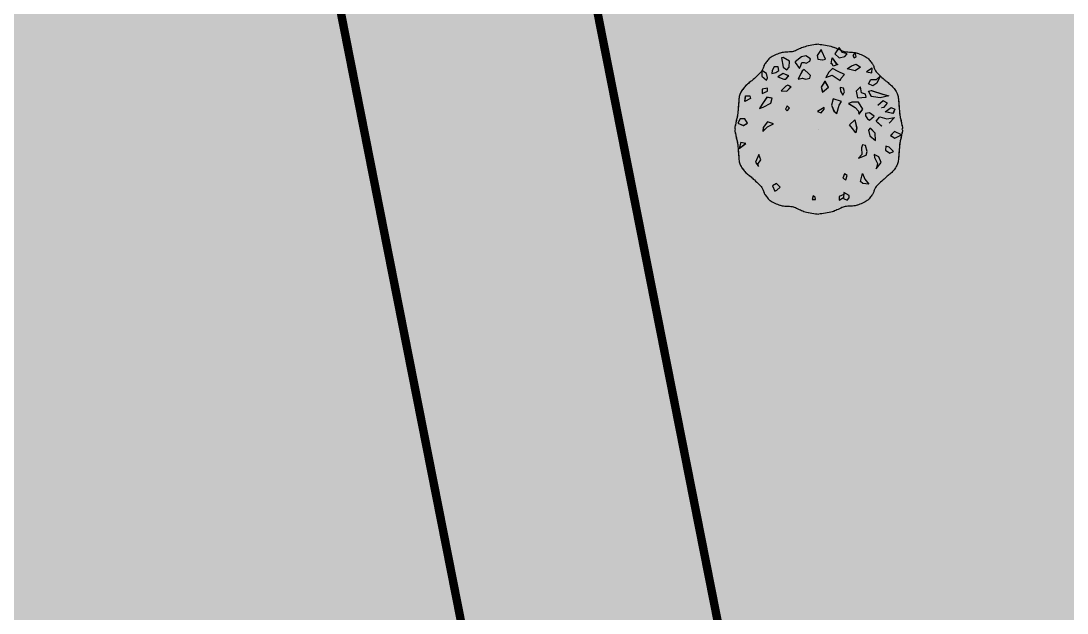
# Model space of a CAD drawing. Header units: metres. Extents: x 394605 to 1395358, y 4171135 to 6406139.
# Drawn here: x 1394263.3 to 1394275.76, y 4172499.69 to 4172506.73 of the extents above; entities that cross this region are included whole.
import ezdxf

# ---------------------------------------------------------------- set-up
doc = ezdxf.new("R2010")
doc.units = ezdxf.units.M
doc.header["$LTSCALE"] = 2
for name, color, linetype in [("0.Nouvelle zone d'exclusion", 14, 'Continuous'), ('Arbres_à_enjeux', 6, 'Continuous'), ('C-Veg', 72, 'Continuous'), ('P-Lot', 250, 'Continuous'), ('T-VEGETATION', 108, 'Continuous')]:
    doc.layers.add(name, color=color, linetype=linetype)
doc.layers.add('C-Lot', color=7, linetype='Continuous', true_color=0xeaddbe, transparency=0.5)
doc.layers.add('P-PUP', color=7, linetype='Continuous', transparency=0.5)
doc.layers.add('P-Voie', color=250, linetype='Continuous', lineweight=9)

# ---------------------------------------------------------------- blocks, each defined once
blk = doc.blocks.new('v025')
blk.add_line((0, 0), (0, 0))
at = {"color": 0, "linetype": 'Continuous'}
blk.add_line((0.666, -0.338), (0.7, -0.408), dxfattribs=at)
at = {"color": 0, "linetype": 'Continuous', "flags": 128}
for points in [[(-0.002, 1.01), (-0.019, 1.009), (-0.038, 1.006), (-0.058, 1.003), (-0.08, 1), (-0.102, 0.996), (-0.124, 0.991), (-0.144, 0.987), (-0.163, 0.982), (-0.179, 0.978), (-0.19, 0.974), (-0.204, 0.968), (-0.218, 0.962), (-0.233, 0.955), (-0.248, 0.947), (-0.263, 0.94), (-0.278, 0.934), (-0.291, 0.928), (-0.303, 0.925), (-0.316, 0.922), (-0.331, 0.92), (-0.348, 0.919), (-0.366, 0.917), (-0.385, 0.916), (-0.403, 0.915), (-0.42, 0.914), (-0.435, 0.911), (-0.448, 0.909), (-0.461, 0.905), (-0.475, 0.9), (-0.491, 0.894), (-0.507, 0.887), (-0.523, 0.88), (-0.539, 0.873), (-0.554, 0.865), (-0.567, 0.857), (-0.578, 0.85), (-0.585, 0.844), (-0.593, 0.836), (-0.601, 0.827), (-0.61, 0.818), (-0.618, 0.807), (-0.626, 0.797), (-0.633, 0.787), (-0.64, 0.778), (-0.645, 0.77), (-0.648, 0.763), (-0.652, 0.756), (-0.655, 0.747), (-0.658, 0.737), (-0.662, 0.728), (-0.665, 0.718), (-0.669, 0.71), (-0.672, 0.702), (-0.676, 0.695), (-0.685, 0.684), (-0.696, 0.671), (-0.709, 0.658), (-0.723, 0.644), (-0.738, 0.63), (-0.752, 0.617), (-0.766, 0.605), (-0.779, 0.593), (-0.79, 0.583), (-0.797, 0.577), (-0.806, 0.57), (-0.816, 0.562), (-0.827, 0.554), (-0.837, 0.545), (-0.848, 0.537), (-0.857, 0.529), (-0.866, 0.521), (-0.873, 0.514), (-0.88, 0.506), (-0.888, 0.495), (-0.897, 0.484), (-0.906, 0.472), (-0.914, 0.459), (-0.923, 0.447), (-0.93, 0.434), (-0.936, 0.423), (-0.94, 0.413), (-0.943, 0.402), (-0.946, 0.389), (-0.948, 0.375), (-0.95, 0.36), (-0.952, 0.344), (-0.953, 0.329), (-0.954, 0.315), (-0.955, 0.302), (-0.956, 0.29), (-0.957, 0.279), (-0.958, 0.267), (-0.959, 0.253), (-0.96, 0.239), (-0.961, 0.224), (-0.962, 0.21), (-0.963, 0.196), (-0.965, 0.184), (-0.966, 0.173), (-0.968, 0.164), (-0.97, 0.153), (-0.972, 0.141), (-0.975, 0.129), (-0.978, 0.116), (-0.981, 0.104), (-0.983, 0.092), (-0.985, 0.081), (-0.987, 0.072), (-0.988, 0.065), (-0.99, 0.056), (-0.993, 0.047), (-0.995, 0.037), (-0.997, 0.027), (-0.998, 0.018), (-0.998, 0.01), (-0.996, 0.004), (-0.992, 0), (-0.996, -0.004), (-0.998, -0.01), (-0.998, -0.018), (-0.997, -0.027), (-0.995, -0.037), (-0.993, -0.046), (-0.99, -0.056), (-0.988, -0.064), (-0.987, -0.071), (-0.985, -0.08), (-0.983, -0.091), (-0.981, -0.103), (-0.978, -0.115), (-0.975, -0.128), (-0.972, -0.14), (-0.97, -0.152), (-0.968, -0.163), (-0.966, -0.172), (-0.965, -0.183), (-0.963, -0.196), (-0.962, -0.209), (-0.961, -0.224), (-0.96, -0.238), (-0.959, -0.253), (-0.958, -0.266), (-0.957, -0.279), (-0.956, -0.29), (-0.955, -0.301), (-0.954, -0.314), (-0.953, -0.329), (-0.952, -0.344), (-0.95, -0.359), (-0.948, -0.375), (-0.946, -0.389), (-0.943, -0.402), (-0.94, -0.412), (-0.936, -0.423), (-0.93, -0.434), (-0.923, -0.446), (-0.914, -0.459), (-0.906, -0.471), (-0.897, -0.484), (-0.888, -0.495), (-0.88, -0.505), (-0.873, -0.514), (-0.866, -0.521), (-0.857, -0.528), (-0.848, -0.537), (-0.837, -0.545), (-0.827, -0.553), (-0.816, -0.561), (-0.806, -0.569), (-0.797, -0.577), (-0.79, -0.583), (-0.779, -0.593), (-0.766, -0.604), (-0.752, -0.617), (-0.738, -0.63), (-0.723, -0.643), (-0.709, -0.657), (-0.696, -0.671), (-0.685, -0.683), (-0.676, -0.695), (-0.672, -0.701), (-0.669, -0.709), (-0.665, -0.718), (-0.662, -0.727), (-0.658, -0.737), (-0.655, -0.746), (-0.652, -0.755), (-0.648, -0.763), (-0.645, -0.77), (-0.64, -0.778), (-0.633, -0.787), (-0.626, -0.797), (-0.618, -0.807), (-0.61, -0.817), (-0.601, -0.827), (-0.593, -0.836), (-0.585, -0.843), (-0.578, -0.85), (-0.567, -0.857), (-0.554, -0.865), (-0.539, -0.872), (-0.523, -0.88), (-0.507, -0.887), (-0.491, -0.894), (-0.475, -0.9), (-0.461, -0.904), (-0.448, -0.908), (-0.435, -0.911), (-0.42, -0.913), (-0.403, -0.915), (-0.385, -0.916), (-0.366, -0.917), (-0.348, -0.918), (-0.331, -0.92), (-0.316, -0.922), (-0.303, -0.924), (-0.291, -0.928), (-0.278, -0.933), (-0.263, -0.94), (-0.248, -0.947), (-0.233, -0.954), (-0.218, -0.961), (-0.204, -0.968), (-0.19, -0.973), (-0.179, -0.978), (-0.163, -0.982), (-0.144, -0.986), (-0.124, -0.991), (-0.102, -0.995), (-0.08, -0.999), (-0.058, -1.003), (-0.038, -1.006), (-0.019, -1.008), (-0.002, -1.01)], [(0.002, 1.01), (0.018, 1.009), (0.037, 1.006), (0.058, 1.003), (0.08, 1), (0.102, 0.996), (0.123, 0.991), (0.144, 0.987), (0.162, 0.982), (0.178, 0.978), (0.19, 0.974), (0.203, 0.968), (0.217, 0.962), (0.233, 0.955), (0.248, 0.947), (0.263, 0.94), (0.277, 0.934), (0.291, 0.928), (0.302, 0.925), (0.316, 0.922), (0.331, 0.92), (0.348, 0.919), (0.366, 0.917), (0.384, 0.916), (0.402, 0.915), (0.419, 0.914), (0.434, 0.911), (0.407, 0.877), (0.424, 0.851), (0.446, 0.867), (0.435, 0.912), (0.448, 0.909), (0.46, 0.905), (0.474, 0.9), (0.49, 0.894), (0.506, 0.887), (0.523, 0.88), (0.539, 0.873), (0.553, 0.865), (0.566, 0.857), (0.577, 0.85), (0.584, 0.844), (0.592, 0.836), (0.601, 0.827), (0.609, 0.818), (0.618, 0.807), (0.626, 0.797), (0.633, 0.787), (0.639, 0.778), (0.644, 0.77), (0.648, 0.763), (0.651, 0.756), (0.655, 0.747), (0.658, 0.737), (0.661, 0.728), (0.665, 0.718), (0.668, 0.71), (0.672, 0.702), (0.676, 0.695), (0.684, 0.684), (0.696, 0.671), (0.708, 0.658), (0.723, 0.644), (0.737, 0.63), (0.752, 0.617), (0.766, 0.605), (0.779, 0.593), (0.79, 0.583), (0.797, 0.577), (0.806, 0.57), (0.816, 0.562), (0.826, 0.554), (0.837, 0.545), (0.847, 0.537), (0.857, 0.529), (0.865, 0.521), (0.872, 0.514), (0.88, 0.506), (0.888, 0.495), (0.897, 0.484), (0.905, 0.472), (0.914, 0.459), (0.922, 0.447), (0.929, 0.434), (0.935, 0.423), (0.94, 0.413), (0.943, 0.402), (0.946, 0.389), (0.948, 0.375), (0.95, 0.36), (0.951, 0.344), (0.952, 0.329), (0.953, 0.315), (0.954, 0.302), (0.955, 0.29), (0.956, 0.279), (0.957, 0.267), (0.958, 0.253), (0.96, 0.239), (0.961, 0.224), (0.962, 0.21), (0.963, 0.196), (0.964, 0.184), (0.966, 0.173), (0.967, 0.164), (0.969, 0.153), (0.972, 0.141), (0.975, 0.129), (0.978, 0.116), (0.98, 0.104), (0.983, 0.092), (0.985, 0.081), (0.986, 0.072), (0.988, 0.065), (0.99, 0.056), (0.992, 0.047), (0.995, 0.037), (0.997, 0.027), (0.998, 0.018), (0.998, 0.01), (0.996, 0.004), (0.992, 0), (0.996, -0.004), (0.998, -0.01), (0.998, -0.018), (0.997, -0.027), (0.995, -0.037), (0.992, -0.046), (0.99, -0.056), (0.988, -0.064), (0.986, -0.071), (0.985, -0.08), (0.983, -0.091), (0.98, -0.103), (0.978, -0.115), (0.975, -0.128), (0.972, -0.14), (0.969, -0.152), (0.967, -0.163), (0.966, -0.172), (0.964, -0.183), (0.963, -0.196), (0.962, -0.209), (0.961, -0.224), (0.96, -0.238), (0.958, -0.253), (0.957, -0.266), (0.956, -0.279), (0.955, -0.29), (0.954, -0.301), (0.953, -0.314), (0.952, -0.329), (0.951, -0.344), (0.95, -0.359), (0.948, -0.375), (0.946, -0.389), (0.943, -0.402), (0.94, -0.412), (0.935, -0.423), (0.929, -0.434), (0.922, -0.446), (0.914, -0.459), (0.905, -0.471), (0.897, -0.484), (0.888, -0.495), (0.88, -0.505), (0.872, -0.514), (0.865, -0.521), (0.857, -0.528), (0.847, -0.537), (0.837, -0.545), (0.826, -0.553), (0.816, -0.561), (0.806, -0.569), (0.797, -0.577), (0.79, -0.583), (0.779, -0.593), (0.766, -0.604), (0.752, -0.617), (0.737, -0.63), (0.723, -0.643), (0.708, -0.657), (0.696, -0.671), (0.684, -0.683), (0.676, -0.695), (0.672, -0.701), (0.668, -0.709), (0.665, -0.718), (0.661, -0.727), (0.658, -0.737), (0.655, -0.746), (0.651, -0.755), (0.648, -0.763), (0.644, -0.77), (0.639, -0.778), (0.633, -0.787), (0.626, -0.797), (0.618, -0.807), (0.609, -0.817), (0.601, -0.827), (0.592, -0.836), (0.584, -0.843), (0.577, -0.85), (0.566, -0.857), (0.553, -0.865), (0.539, -0.872), (0.523, -0.88), (0.506, -0.887), (0.49, -0.894), (0.474, -0.9), (0.46, -0.904), (0.448, -0.908), (0.434, -0.911), (0.419, -0.913), (0.402, -0.915), (0.384, -0.916), (0.366, -0.917), (0.348, -0.918), (0.331, -0.92), (0.316, -0.922), (0.302, -0.924), (0.291, -0.928), (0.277, -0.933), (0.263, -0.94), (0.248, -0.947), (0.233, -0.954), (0.217, -0.961), (0.203, -0.968), (0.19, -0.973), (0.178, -0.978), (0.162, -0.982), (0.144, -0.986), (0.123, -0.991), (0.102, -0.995), (0.08, -0.999), (0.058, -1.003), (0.037, -1.006), (0.018, -1.008), (0.002, -1.01)], [(0.75, 0.257), (0.778, 0.264), (0.818, 0.309), (0.767, 0.336), (0.705, 0.282)], [(0.75, 0.035), (0.683, 0.097), (0.728, 0.149), (0.812, 0.124), (0.902, 0.14), (0.84, 0.07)], [(0.3, -0.776), (0.244, -0.8), (0.244, -0.844), (0.295, -0.814)]]:
    blk.add_lwpolyline(points, dxfattribs=at)
for points in [[(-0.155, 0.873), (-0.206, 0.863), (-0.279, 0.803), (-0.279, 0.793), (-0.229, 0.721), (-0.212, 0.758), (-0.2, 0.793), (-0.172, 0.793), (-0.15, 0.785), (-0.105, 0.811), (-0.099, 0.838)], [(0.047, 0.824), (0.081, 0.832), (0.036, 0.929), (0.03, 0.948), (-0.02, 0.877), (-0.009, 0.832)], [(0.311, 0.867), (0.34, 0.896), (0.283, 0.912), (0.244, 0.974), (0.193, 0.896), (0.244, 0.851)], [(-0.442, 0.848), (-0.425, 0.74), (-0.38, 0.706), (-0.352, 0.74), (-0.347, 0.811), (-0.425, 0.855)], [(0.171, 0.751), (0.16, 0.777), (0.148, 0.777), (0.16, 0.848), (0.21, 0.777), (0.227, 0.768)], [(0.39, 0.755), (0.446, 0.772), (0.497, 0.738), (0.435, 0.693), (0.34, 0.72)], [(-0.622, 0.664), (-0.679, 0.699), (-0.679, 0.63), (-0.622, 0.585), (-0.611, 0.612)], [(-0.51, 0.675), (-0.476, 0.697), (-0.482, 0.742), (-0.532, 0.742), (-0.555, 0.697), (-0.56, 0.661)], [(-0.414, 0.597), (-0.392, 0.597), (-0.358, 0.634), (-0.425, 0.661), (-0.487, 0.624)], [(-0.195, 0.606), (-0.155, 0.596), (-0.105, 0.606), (-0.099, 0.64), (-0.116, 0.658), (-0.172, 0.711), (-0.195, 0.693), (-0.234, 0.623), (-0.245, 0.596)], [(0.306, 0.651), (0.233, 0.687), (0.165, 0.721), (0.12, 0.679), (0.086, 0.616), (0.16, 0.642), (0.255, 0.579), (0.266, 0.607)], [(0.57, 0.682), (0.632, 0.672), (0.638, 0.727)], [(0.688, 0.593), (0.733, 0.63), (0.694, 0.548), (0.643, 0.515), (0.593, 0.54), (0.621, 0.593)], [(-0.369, 0.524), (-0.392, 0.512), (-0.448, 0.458), (-0.38, 0.451), (-0.33, 0.503)], [(0.115, 0.502), (0.075, 0.572), (0.03, 0.502), (0.047, 0.44)], [(0.565, 0.381), (0.559, 0.416), (0.508, 0.433), (0.497, 0.505), (0.446, 0.451), (0.463, 0.372)], [(-0.819, 0.396), (-0.814, 0.367), (-0.881, 0.329), (-0.87, 0.396)], [(-0.572, 0.308), (-0.555, 0.371), (-0.617, 0.38), (-0.673, 0.299), (-0.707, 0.247), (-0.662, 0.264)], [(-0.673, 0.478), (-0.673, 0.425), (-0.611, 0.451), (-0.611, 0.488)], [(0.295, 0.488), (0.255, 0.496), (0.261, 0.451), (0.289, 0.406), (0.306, 0.443)], [(0.593, 0.451), (0.626, 0.46), (0.761, 0.416), (0.835, 0.398), (0.733, 0.372), (0.626, 0.391)], [(-0.347, 0.249), (-0.375, 0.278), (-0.397, 0.24), (-0.375, 0.218)], [(0.03, 0.194), (0.064, 0.239), (0.064, 0.26), (-0.015, 0.212)], [(0.216, 0.187), (0.244, 0.284), (0.272, 0.329), (0.171, 0.363), (0.154, 0.284), (0.182, 0.214)], [(0.475, 0.215), (0.48, 0.18), (0.525, 0.24), (0.475, 0.322), (0.396, 0.322), (0.356, 0.304), (0.435, 0.259)], [(0.908, 0.239), (0.885, 0.185), (0.79, 0.205), (0.863, 0.257)], [(0.581, 0.124), (0.604, 0.107), (0.66, 0.156), (0.604, 0.194), (0.559, 0.185), (0.559, 0.159)], [(-0.898, 0.043), (-0.847, 0.07), (-0.881, 0.124), (-0.937, 0.124), (-0.965, 0.07)], [(-0.662, 0.02), (-0.667, -0.025), (-0.611, 0.027), (-0.538, 0.063), (-0.611, 0.086)], [(0.441, -0.044), (0.401, 0.01), (0.368, 0.053), (0.43, 0.112), (0.452, 0.018)], [(0.615, 0.011), (0.593, -0.013), (0.61, -0.078), (0.677, -0.134), (0.671, -0.047)], [(0.902, -0.027), (0.857, -0.075), (0.908, -0.106), (0.986, -0.068)], [(-0.949, -0.231), (-0.87, -0.169), (-0.926, -0.159)], [(0.576, -0.266), (0.559, -0.196), (0.52, -0.187), (0.508, -0.222), (0.514, -0.301), (0.475, -0.346), (0.565, -0.311)], [(0.84, -0.214), (0.801, -0.204), (0.795, -0.249), (0.846, -0.284), (0.891, -0.266)], [(-0.69, -0.364), (-0.712, -0.301), (-0.752, -0.391), (-0.718, -0.443), (-0.724, -0.416)], [(0.66, -0.301), (0.666, -0.338), (0.7, -0.408), (0.683, -0.47), (0.745, -0.398), (0.716, -0.328)], [(0.323, -0.601), (0.34, -0.55), (0.306, -0.532), (0.289, -0.582)], [(0.548, -0.595), (0.598, -0.655), (0.525, -0.648), (0.497, -0.622), (0.52, -0.526)], [(-0.459, -0.692), (-0.504, -0.648), (-0.549, -0.674), (-0.521, -0.737), (-0.499, -0.727)], [(-0.043, -0.809), (-0.065, -0.793), (-0.077, -0.837), (-0.037, -0.837)], [(0.362, -0.789), (0.3, -0.754), (0.295, -0.824), (0.34, -0.843), (0.362, -0.816)]]:
    blk.add_lwpolyline(points, close=True, dxfattribs=at)

msp = doc.modelspace()

# ---------------------------------------------------------------- hatches: boundary and pattern name
at = {"layer": 'C-Lot', "transparency": 33554585}
h = msp.add_hatch(color=256, dxfattribs=at)
h.dxf.hatch_style = 1
h.paths.add_polyline_path([(1394255.044, 4172384.856), (1394269.54, 4172387.53), (1394274.704, 4172388.525), (1394279.742, 4172361.695), (1394260.073, 4172358.067)])
h.paths.add_polyline_path([(1394274.705, 4172388.525), (1394294.366, 4172392.19), (1394299.41, 4172365.324), (1394279.742, 4172361.695)])
edge = h.paths.add_edge_path()
edge.add_line((1394156.544, 4172405.093), (1394176.338, 4172408.741))
edge.add_line((1394176.338, 4172408.741), (1394181.392, 4172381.304))
edge.add_line((1394181.392, 4172381.304), (1394167.217, 4172378.662))
edge.add_arc((1394165.167, 4172387.993), 9.554, 246.0765, 282.3908, ccw=False)
edge.add_line((1394161.292, 4172379.26), (1394156.544, 4172405.093))
h.paths.add_polyline_path([(1394176.338, 4172408.741), (1394196.061, 4172412.375), (1394201.107, 4172384.979), (1394181.392, 4172381.304)])
h.paths.add_polyline_path([(1394196.061, 4172412.375), (1394215.819, 4172416.016), (1394220.857, 4172388.66), (1394201.107, 4172384.979)])
h.paths.add_polyline_path([(1394176.355, 4172370.193), (1394196.017, 4172373.858), (1394201.065, 4172347.202), (1394181.4, 4172343.556)])
h.paths.add_polyline_path([(1394176.432, 4172370.207), (1394181.4, 4172343.556), (1394161.727, 4172339.954), (1394156.694, 4172366.528)])
h.paths.add_polyline_path([(1394156.694, 4172366.528), (1394161.727, 4172339.953), (1394128.38, 4172333.777), (1394138.943, 4172363.219)])
h.paths.add_polyline_path([(1394146.149, 4172383.415), (1394148.609, 4172370.107), (1394134.204, 4172367.424), (1394135.121, 4172362.507), (1394109.987, 4172357.822), (1394114.354, 4172377.436)])
h.paths.add_polyline_path([(1394138.943, 4172363.219), (1394128.38, 4172333.777), (1394105.402, 4172337.266), (1394109.987, 4172357.822)])
edge = h.paths.add_edge_path()
edge.add_arc((1394136.311, 4172392.711), 8, 10.4358, 72.3929, ccw=False)
edge.add_line((1394144.179, 4172394.16), (1394146.149, 4172383.415))
edge.add_line((1394146.149, 4172383.415), (1394114.354, 4172377.436))
edge.add_line((1394114.354, 4172377.436), (1394119.773, 4172401.776))
edge.add_arc((1394123.678, 4172400.906), 4, 72.135, 167.4483, ccw=False)
edge.add_line((1394124.905, 4172404.713), (1394138.731, 4172400.337))
h.paths.add_polyline_path([(1394298.401, 4172508.435), (1394272.944, 4172492.772), (1394267.575, 4172519.96), (1394271.556, 4172521.275), (1394274.662, 4172522.89), (1394285.43, 4172529.515)])
edge = h.paths.add_edge_path()
edge.add_line((1394464.955, 4172580.305), (1394476.337, 4172562.631))
edge.add_line((1394476.337, 4172562.631), (1394455.541, 4172548.871))
edge.add_line((1394455.541, 4172548.871), (1394437.652, 4172576.759))
edge.add_line((1394437.652, 4172576.759), (1394444.301, 4172574.836))
edge.add_arc((1394449.312, 4172595.294), 21.063, 256.2391, 301.8306)
edge.add_line((1394460.421, 4172577.399), (1394464.955, 4172580.305))
edge = h.paths.add_edge_path()
edge.add_line((1394429.407, 4172579.143), (1394437.646, 4172576.761))
edge.add_line((1394437.646, 4172576.761), (1394455.567, 4172548.83))
edge.add_line((1394455.567, 4172548.83), (1394447.538, 4172543.496))
edge.add_line((1394447.538, 4172543.496), (1394420.337, 4172552.733))
edge.add_line((1394420.337, 4172552.733), (1394426.974, 4172575.683))
edge.add_arc((1394433.218, 4172573.877), 6.5, 125.8913, 163.8711, ccw=False)
edge = h.paths.add_edge_path()
edge.add_line((1394420.337, 4172552.733), (1394447.538, 4172543.496))
edge.add_line((1394447.538, 4172543.496), (1394450.643, 4172538.823))
edge.add_line((1394450.643, 4172538.823), (1394426.83, 4172523.001))
edge.add_line((1394426.83, 4172523.001), (1394418.754, 4172534.434))
edge.add_arc((1394426.518, 4172539.909), 9.5, 163.8711, 215.1921, ccw=False)
edge.add_line((1394417.392, 4172542.548), (1394420.337, 4172552.733))
h.paths.add_polyline_path([(1394426.83, 4172523.001), (1394450.643, 4172538.823), (1394459.641, 4172525.28), (1394440.359, 4172503.799)])
h.paths.add_polyline_path([(1394215.819, 4172416.016), (1394235.59, 4172419.662), (1394240.621, 4172392.346), (1394220.857, 4172388.66)])
h.paths.add_polyline_path([(1394235.59, 4172419.662), (1394255.395, 4172423.32), (1394260.42, 4172396.037), (1394240.621, 4172392.346)])
edge = h.paths.add_edge_path()
edge.add_line((1394271.651, 4172398.128), (1394260.42, 4172396.037))
edge.add_line((1394260.42, 4172396.037), (1394255.395, 4172423.32))
edge.add_line((1394255.395, 4172423.32), (1394266.568, 4172425.383))
edge.add_line((1394266.568, 4172425.383), (1394275.702, 4172427.181))
edge.add_line((1394275.702, 4172427.181), (1394279.142, 4172409.759))
edge.add_arc((1394269.901, 4172407.483), 9.517, -79.4, 13.8345, ccw=False)
h.paths.add_polyline_path([(1394482.557, 4172501.262), (1394474.804, 4172512.231), (1394495.35, 4172535.12), (1394506.999, 4172518.595)])
h.paths.add_polyline_path([(1394492.283, 4172487.532), (1394482.557, 4172501.262), (1394506.999, 4172518.595), (1394516.732, 4172504.87)])
h.paths.add_polyline_path([(1394526.458, 4172491.155), (1394502.003, 4172473.812), (1394492.283, 4172487.532), (1394516.732, 4172504.87)])
h.paths.add_polyline_path([(1394521.11, 4172459.736), (1394507.996, 4172465.327), (1394501.995, 4172473.807), (1394526.458, 4172491.155), (1394532.999, 4172481.931)])
h.paths.add_polyline_path([(1394489.161, 4172459.492), (1394499.088, 4172477.915), (1394507.996, 4172465.327), (1394521.11, 4172459.736), (1394513.858, 4172446.27)])
h.paths.add_polyline_path([(1394489.161, 4172459.492), (1394513.858, 4172446.27), (1394506.215, 4172432.133), (1394481.538, 4172445.345)])
h.paths.add_polyline_path([(1394476.276, 4172435.579), (1394481.538, 4172445.345), (1394506.215, 4172432.133), (1394502.24, 4172424.82), (1394496.31, 4172413.486)])
h.paths.add_polyline_path([(1394457.95, 4172455.765), (1394460.846, 4172458.404), (1394470.162, 4172468.497), (1394486.092, 4172453.796), (1394476.276, 4172435.579)])
h.paths.add_polyline_path([(1394470.162, 4172468.497), (1394482.617, 4172481.991), (1394489.381, 4172482.977), (1394491.092, 4172480.558), (1394495.171, 4172483.45), (1394499.088, 4172477.915), (1394486.092, 4172453.796)])
h.paths.add_polyline_path([(1394469.008, 4172479.78), (1394456.247, 4172491.558), (1394474.804, 4172512.231), (1394479.656, 4172505.334), (1394475.597, 4172502.456), (1394480.808, 4172495.091), (1394479.76, 4172491.428)])
edge = h.paths.add_edge_path()
edge.add_line((1394445.587, 4172485.094), (1394452.906, 4172487.836))
edge.add_line((1394452.906, 4172487.836), (1394456.247, 4172491.558))
edge.add_line((1394456.247, 4172491.558), (1394469.008, 4172479.78))
edge.add_line((1394469.008, 4172479.78), (1394454.85, 4172464.44))
edge.add_line((1394454.85, 4172464.44), (1394452.225, 4172462.049))
edge.add_line((1394452.225, 4172462.049), (1394448.133, 4172466.542))
edge.add_arc((1394455.155, 4172472.939), 9.5, 180.3209, 222.3335, ccw=False)
edge.add_line((1394445.655, 4172472.886), (1394445.587, 4172485.094))
h.paths.add_polyline_path([(1394420.15, 4172437.708), (1394446.33, 4172453.671), (1394453.343, 4172446.106), (1394437.662, 4172428.198), (1394427.977, 4172424.873)])
h.paths.add_polyline_path([(1394435.434, 4172465.631), (1394446.359, 4172453.64), (1394420.172, 4172437.672), (1394411.881, 4172451.27)])
h.paths.add_polyline_path([(1394424.797, 4172477.305), (1394435.434, 4172465.631), (1394411.881, 4172451.27), (1394401.36, 4172468.524)])
edge = h.paths.add_edge_path()
edge.add_arc((1394362.277, 4172591.721), 32.812, 295.6401, 305.3504)
edge.add_line((1394381.262, 4172564.958), (1394398.498, 4172576.504))
edge.add_line((1394398.498, 4172576.504), (1394396.949, 4172544.456))
edge.add_line((1394396.949, 4172544.456), (1394376.941, 4172545.423))
edge.add_line((1394376.941, 4172545.423), (1394379.886, 4172551.987))
edge.add_line((1394379.886, 4172551.987), (1394376.476, 4172562.139))
h.paths.add_polyline_path([(1394398.498, 4172576.504), (1394401.405, 4172578.452), (1394416.848, 4172576.665), (1394407.388, 4172543.952), (1394396.949, 4172544.457)])
h.paths.add_polyline_path([(1394405.183, 4172536.327), (1394377.528, 4172523.405), (1394372.381, 4172535.259), (1394376.938, 4172545.416), (1394407.39, 4172543.953)])
h.paths.add_polyline_path([(1394405.183, 4172536.327), (1394412.856, 4172525.447), (1394384.232, 4172507.968), (1394377.528, 4172523.405)])
h.paths.add_polyline_path([(1394420.793, 4172514.191), (1394389.768, 4172495.218), (1394384.232, 4172507.968), (1394412.856, 4172525.447)])
h.paths.add_polyline_path([(1394420.793, 4172514.191), (1394430.292, 4172500.721), (1394393.383, 4172486.894), (1394389.76, 4172495.238)])
at = {"layer": 'C-Veg', "true_color": 0x76a14f}
h = msp.add_hatch(color=75, dxfattribs=at)
h.dxf.hatch_style = 1
edge = h.paths.add_edge_path()
edge.add_arc((1394278.969, 4172457.458), 63.551, 100.30621, 102.23587, ccw=False)
edge.add_line((1394267.599, 4172519.984), (1394272.94, 4172492.794))
edge.add_line((1394272.94, 4172492.794), (1394298.433, 4172508.454))
edge.add_line((1394298.433, 4172508.454), (1394285.424, 4172529.525))
edge.add_line((1394285.424, 4172529.525), (1394285.424, 4172529.525))
edge.add_line((1394285.424, 4172529.525), (1394327.44, 4172555.429))
edge.add_arc((1394338.986, 4172536.702), 22, 91.2256, 121.6549, ccw=False)
edge.add_line((1394338.515, 4172558.697), (1394364.236, 4172559.242))
edge.add_arc((1394363.411, 4172591.773), 32.541, 271.453, 277.0717)
edge.add_arc((1394363.6, 4172589.236), 30, 277.3099, 283.8136)
edge.add_arc((1394366.092, 4172558.372), 4.981, 20.3358, 90.242)
edge.add_arc((1394363.6, 4172589.236), 26, 271.2148, 275.454, ccw=False)
edge.add_line((1394364.151, 4172563.242), (1394338.435, 4172562.696))
edge.add_arc((1394338.986, 4172536.702), 26, 91.2148, 121.6549)
edge.add_line((1394325.341, 4172558.834), (1394272.563, 4172526.295))
edge.add_line((1394272.563, 4172526.295), (1394269.044, 4172524.205))
edge.add_arc((1394274.735, 4172516.184), 9.835, 125.3551, 159.8874)
edge = h.paths.add_edge_path()
edge.add_arc((1394251.58, 4172515.681), 8.04, 28.0542, 85.8761, ccw=False)
edge.add_line((1394258.676, 4172519.462), (1394247.496, 4172519.913))
edge.add_arc((1394251.946, 4172520.265), 4.464, 126.6465, 184.5253, ccw=False)
edge.add_line((1394249.281, 4172523.847), (1394252.159, 4172523.7))
at = {"layer": 'P-PUP'}
h = msp.add_hatch(color=253, dxfattribs=at)
h.dxf.hatch_style = 1
edge = h.paths.add_edge_path()
edge.add_line((1394282.568, 4172428.543), (1394277.172, 4172427.477))
edge.add_line((1394277.172, 4172427.477), (1394259.443, 4172517.27))
edge.add_arc((1394251.545, 4172515.663), 8.059, 11.4992, 87.3518)
edge.add_line((1394251.918, 4172523.714), (1394261.258, 4172523.336))
edge.add_arc((1394262.067, 4172543.319), 20, 267.6814, 301.6549)
edge.add_line((1394272.563, 4172526.295), (1394269.02, 4172524.18))
edge.add_arc((1394272.923, 4172517.467), 7.765, 120.1723, 192.3898)
edge.add_line((1394265.339, 4172515.801), (1394282.568, 4172428.543))
at = {"layer": 'T-VEGETATION'}
h = msp.add_hatch(dxfattribs=at)
h.set_pattern_fill('AR-CONC', color=84, scale=0.025)
h.set_pattern_definition([(50, (0, 0), (4.554616725, -0.3984771385), [0.47625, -5.23875]), (355, (0, 0), (-0.8810706494, 4.776416072), [0.381, -4.191]), (100.451, (0.3796, -0.033), (3.6735625416, 4.3779171955), [0.40475, -4.45225]), (46.1842, (0, 1.27), (6.776976022, -1.051058198), [0.714375, -7.858125]), (96.6356, (0.565, 1.1824), (5.935105862, 6.185638897), [0.607125, -6.678375]), (351.184, (0, 1.27), (5.935115145, 6.185627947), [0.5715, -6.2865]), (21, (0.635, 0.9525), (3.790371996, -2.556637963), [0.47625, -5.23875]), (326, (0.635, 0.9525), (1.5450507087, 4.604699153), [0.381, -4.191]), (71.4514, (0.951, 0.7394), (5.3354122693, 2.048071443), [0.40475, -4.45225]), (37.5, (0, 0), (0.07721508126, 2.1138759718), [0, -4.1402, 0, -4.2545, 0, -4.206875]), (7.5, (0, 0), (1.6704915628, 2.5045143705), [0, -2.4257, 0, -4.04495, 0, -1.603375]), (327.5, (-1.416, 0), (3.3897648792, -0.1432185998), [0, -1.5875, 0, -4.953, 0, -6.57225]), (317.5, (-2.051, 0), (3.7032295347, 0.6356622758), [0, -2.06375, 0, -3.2893, 0, -4.66725])])
h.paths.add_polyline_path([(1393927.84, 4172307.918), (1393958.527, 4172323.627), (1394358.196, 4172583.126), (1394368.739, 4172566.92), (1394404.239, 4172594.106), (1394421.217, 4172593.554), (1394446.938, 4172609.027), (1394462.155, 4172571.89), (1394427.756, 4172533.31), (1394398.16, 4172507.898), (1394347.588, 4172478.822), (1394332.784, 4172523.595), (1394296.479, 4172507.081), (1394285.958, 4172483.929), (1394295.024, 4172433.323), (1394419.634, 4172480.669), (1394450.579, 4172447.3), (1394434.639, 4172428.681), (1394439.126, 4172400.637), (1394299.836, 4172369.098), (1393930.719, 4172300.034)])

# ---------------------------------------------------------------- linework, layer by layer
at = {"layer": "0.Nouvelle zone d'exclusion", "color": 18, "true_color": 0x000000, "const_width": 0.1, "flags": 128}
msp.add_lwpolyline([(1394442.293, 4172391.234), (1394300.547, 4172365.534), (1394289.831, 4172416.344), (1394294.765, 4172416.344), (1394289.174, 4172446.599), (1394279.247, 4172460.847), (1394267.575, 4172519.96, 0.085884), (1394275.175, 4172523.206), (1394285.424, 4172529.525), (1394298.401, 4172508.435), (1394330.561, 4172528.222), (1394315.763, 4172508.248), (1394312.839, 4172508.332), (1394304, 4172505.607), (1394301.289, 4172502.277), (1394300.07, 4172497.197), (1394294.908, 4172494.039), (1394298.419, 4172487.214), (1394301.339, 4172462.265), (1394300.15, 4172451.168), (1394301.699, 4172444.724), (1394343.358, 4172460.91)], format="xyb", dxfattribs=at)
at = {"layer": 'Arbres_à_enjeux', "color": 96}
for p, q in [((1394272.801, 4172505.445), (1394272.801, 4172505.445)), ((1394273.467, 4172505.107), (1394273.501, 4172505.037))]:
    msp.add_line(p, q, dxfattribs=at)
for points in [[(1394272.799, 4172506.455), (1394272.783, 4172506.454), (1394272.764, 4172506.451), (1394272.743, 4172506.448), (1394272.721, 4172506.445), (1394272.699, 4172506.441), (1394272.678, 4172506.436), (1394272.657, 4172506.432), (1394272.639, 4172506.427), (1394272.623, 4172506.423), (1394272.611, 4172506.419), (1394272.598, 4172506.413), (1394272.584, 4172506.407), (1394272.568, 4172506.4), (1394272.553, 4172506.392), (1394272.538, 4172506.385), (1394272.524, 4172506.379), (1394272.51, 4172506.373), (1394272.499, 4172506.37), (1394272.485, 4172506.367), (1394272.47, 4172506.365), (1394272.453, 4172506.364), (1394272.435, 4172506.362), (1394272.417, 4172506.361), (1394272.399, 4172506.36), (1394272.382, 4172506.359), (1394272.367, 4172506.356), (1394272.353, 4172506.354), (1394272.341, 4172506.35), (1394272.327, 4172506.345), (1394272.311, 4172506.339), (1394272.295, 4172506.332), (1394272.278, 4172506.325), (1394272.262, 4172506.318), (1394272.248, 4172506.31), (1394272.235, 4172506.302), (1394272.224, 4172506.295), (1394272.217, 4172506.289), (1394272.209, 4172506.281), (1394272.2, 4172506.272), (1394272.192, 4172506.263), (1394272.183, 4172506.252), (1394272.175, 4172506.242), (1394272.168, 4172506.232), (1394272.162, 4172506.223), (1394272.157, 4172506.215), (1394272.153, 4172506.208), (1394272.15, 4172506.201), (1394272.146, 4172506.192), (1394272.143, 4172506.182), (1394272.14, 4172506.173), (1394272.136, 4172506.163), (1394272.133, 4172506.155), (1394272.129, 4172506.147), (1394272.125, 4172506.14), (1394272.117, 4172506.129), (1394272.105, 4172506.116), (1394272.093, 4172506.103), (1394272.078, 4172506.089), (1394272.064, 4172506.075), (1394272.049, 4172506.062), (1394272.035, 4172506.05), (1394272.022, 4172506.038), (1394272.011, 4172506.028), (1394272.004, 4172506.022), (1394271.995, 4172506.015), (1394271.985, 4172506.007), (1394271.975, 4172505.999), (1394271.964, 4172505.99), (1394271.954, 4172505.982), (1394271.944, 4172505.974), (1394271.936, 4172505.966), (1394271.929, 4172505.959), (1394271.921, 4172505.951), (1394271.913, 4172505.94), (1394271.904, 4172505.929), (1394271.896, 4172505.917), (1394271.887, 4172505.904), (1394271.879, 4172505.892), (1394271.872, 4172505.879), (1394271.866, 4172505.868), (1394271.861, 4172505.858), (1394271.858, 4172505.847), (1394271.855, 4172505.834), (1394271.853, 4172505.82), (1394271.851, 4172505.805), (1394271.85, 4172505.789), (1394271.849, 4172505.774), (1394271.848, 4172505.76), (1394271.847, 4172505.747), (1394271.846, 4172505.735), (1394271.845, 4172505.724), (1394271.844, 4172505.712), (1394271.843, 4172505.698), (1394271.841, 4172505.684), (1394271.84, 4172505.669), (1394271.839, 4172505.655), (1394271.838, 4172505.641), (1394271.837, 4172505.629), (1394271.835, 4172505.618), (1394271.834, 4172505.608), (1394271.832, 4172505.598), (1394271.829, 4172505.586), (1394271.826, 4172505.574), (1394271.823, 4172505.561), (1394271.821, 4172505.549), (1394271.818, 4172505.537), (1394271.816, 4172505.526), (1394271.815, 4172505.517), (1394271.813, 4172505.51), (1394271.811, 4172505.501), (1394271.809, 4172505.492), (1394271.806, 4172505.482), (1394271.804, 4172505.472), (1394271.803, 4172505.463), (1394271.803, 4172505.455), (1394271.805, 4172505.449), (1394271.809, 4172505.445), (1394271.805, 4172505.441), (1394271.803, 4172505.435), (1394271.803, 4172505.427), (1394271.804, 4172505.418), (1394271.806, 4172505.408), (1394271.809, 4172505.398), (1394271.811, 4172505.389), (1394271.813, 4172505.381), (1394271.815, 4172505.374), (1394271.816, 4172505.364), (1394271.818, 4172505.354), (1394271.821, 4172505.342), (1394271.823, 4172505.33), (1394271.826, 4172505.317), (1394271.829, 4172505.304), (1394271.832, 4172505.293), (1394271.834, 4172505.282), (1394271.835, 4172505.273), (1394271.837, 4172505.262), (1394271.838, 4172505.249), (1394271.839, 4172505.236), (1394271.84, 4172505.221), (1394271.841, 4172505.207), (1394271.843, 4172505.192), (1394271.844, 4172505.179), (1394271.845, 4172505.166), (1394271.846, 4172505.155), (1394271.847, 4172505.144), (1394271.848, 4172505.131), (1394271.849, 4172505.116), (1394271.85, 4172505.101), (1394271.851, 4172505.086), (1394271.853, 4172505.07), (1394271.855, 4172505.056), (1394271.858, 4172505.043), (1394271.861, 4172505.033), (1394271.866, 4172505.022), (1394271.872, 4172505.011), (1394271.879, 4172504.999), (1394271.887, 4172504.986), (1394271.896, 4172504.973), (1394271.904, 4172504.961), (1394271.913, 4172504.95), (1394271.921, 4172504.94), (1394271.929, 4172504.931), (1394271.936, 4172504.924), (1394271.944, 4172504.917), (1394271.954, 4172504.908), (1394271.964, 4172504.9), (1394271.975, 4172504.892), (1394271.985, 4172504.884), (1394271.995, 4172504.876), (1394272.004, 4172504.868), (1394272.011, 4172504.862), (1394272.022, 4172504.852), (1394272.035, 4172504.841), (1394272.049, 4172504.828), (1394272.064, 4172504.815), (1394272.078, 4172504.802), (1394272.093, 4172504.788), (1394272.105, 4172504.774), (1394272.117, 4172504.762), (1394272.125, 4172504.75), (1394272.129, 4172504.744), (1394272.133, 4172504.736), (1394272.136, 4172504.727), (1394272.14, 4172504.718), (1394272.143, 4172504.708), (1394272.146, 4172504.699), (1394272.15, 4172504.69), (1394272.153, 4172504.682), (1394272.157, 4172504.675), (1394272.162, 4172504.667), (1394272.168, 4172504.658), (1394272.175, 4172504.648), (1394272.183, 4172504.638), (1394272.192, 4172504.628), (1394272.2, 4172504.618), (1394272.209, 4172504.609), (1394272.217, 4172504.602), (1394272.224, 4172504.595), (1394272.235, 4172504.588), (1394272.248, 4172504.58), (1394272.262, 4172504.573), (1394272.278, 4172504.565), (1394272.295, 4172504.558), (1394272.311, 4172504.551), (1394272.327, 4172504.545), (1394272.341, 4172504.541), (1394272.353, 4172504.537), (1394272.367, 4172504.534), (1394272.382, 4172504.532), (1394272.399, 4172504.53), (1394272.417, 4172504.529), (1394272.435, 4172504.528), (1394272.453, 4172504.527), (1394272.47, 4172504.525), (1394272.485, 4172504.523), (1394272.499, 4172504.521), (1394272.51, 4172504.517), (1394272.524, 4172504.512), (1394272.538, 4172504.505), (1394272.553, 4172504.498), (1394272.568, 4172504.491), (1394272.584, 4172504.484), (1394272.598, 4172504.477), (1394272.611, 4172504.472), (1394272.623, 4172504.467), (1394272.639, 4172504.463), (1394272.657, 4172504.459), (1394272.678, 4172504.454), (1394272.699, 4172504.45), (1394272.721, 4172504.446), (1394272.743, 4172504.442), (1394272.764, 4172504.439), (1394272.783, 4172504.437), (1394272.799, 4172504.435)], [(1394272.803, 4172506.455), (1394272.82, 4172506.454), (1394272.839, 4172506.451), (1394272.859, 4172506.448), (1394272.881, 4172506.445), (1394272.903, 4172506.441), (1394272.925, 4172506.436), (1394272.945, 4172506.432), (1394272.964, 4172506.427), (1394272.98, 4172506.423), (1394272.991, 4172506.419), (1394273.005, 4172506.413), (1394273.019, 4172506.407), (1394273.034, 4172506.4), (1394273.049, 4172506.392), (1394273.064, 4172506.385), (1394273.079, 4172506.379), (1394273.092, 4172506.373), (1394273.104, 4172506.37), (1394273.117, 4172506.367), (1394273.132, 4172506.365), (1394273.149, 4172506.364), (1394273.167, 4172506.362), (1394273.186, 4172506.361), (1394273.204, 4172506.36), (1394273.221, 4172506.359), (1394273.236, 4172506.356), (1394273.209, 4172506.322), (1394273.225, 4172506.296), (1394273.248, 4172506.312), (1394273.237, 4172506.357), (1394273.249, 4172506.354), (1394273.262, 4172506.35), (1394273.276, 4172506.345), (1394273.292, 4172506.339), (1394273.308, 4172506.332), (1394273.324, 4172506.325), (1394273.34, 4172506.318), (1394273.355, 4172506.31), (1394273.368, 4172506.302), (1394273.379, 4172506.295), (1394273.386, 4172506.289), (1394273.394, 4172506.281), (1394273.402, 4172506.272), (1394273.411, 4172506.263), (1394273.419, 4172506.252), (1394273.427, 4172506.242), (1394273.434, 4172506.232), (1394273.441, 4172506.223), (1394273.446, 4172506.215), (1394273.449, 4172506.208), (1394273.453, 4172506.201), (1394273.456, 4172506.192), (1394273.459, 4172506.182), (1394273.463, 4172506.173), (1394273.466, 4172506.163), (1394273.47, 4172506.155), (1394273.473, 4172506.147), (1394273.477, 4172506.14), (1394273.486, 4172506.129), (1394273.497, 4172506.116), (1394273.51, 4172506.103), (1394273.524, 4172506.089), (1394273.539, 4172506.075), (1394273.553, 4172506.062), (1394273.567, 4172506.05), (1394273.58, 4172506.038), (1394273.591, 4172506.028), (1394273.598, 4172506.022), (1394273.607, 4172506.015), (1394273.617, 4172506.007), (1394273.628, 4172505.999), (1394273.638, 4172505.99), (1394273.649, 4172505.982), (1394273.658, 4172505.974), (1394273.667, 4172505.966), (1394273.674, 4172505.959), (1394273.681, 4172505.951), (1394273.689, 4172505.94), (1394273.698, 4172505.929), (1394273.707, 4172505.917), (1394273.715, 4172505.904), (1394273.724, 4172505.892), (1394273.731, 4172505.879), (1394273.737, 4172505.868), (1394273.741, 4172505.858), (1394273.744, 4172505.847), (1394273.747, 4172505.834), (1394273.749, 4172505.82), (1394273.751, 4172505.805), (1394273.753, 4172505.789), (1394273.754, 4172505.774), (1394273.755, 4172505.76), (1394273.756, 4172505.747), (1394273.757, 4172505.735), (1394273.758, 4172505.724), (1394273.759, 4172505.712), (1394273.76, 4172505.698), (1394273.761, 4172505.684), (1394273.762, 4172505.669), (1394273.763, 4172505.655), (1394273.764, 4172505.641), (1394273.766, 4172505.629), (1394273.767, 4172505.618), (1394273.769, 4172505.608), (1394273.771, 4172505.598), (1394273.773, 4172505.586), (1394273.776, 4172505.574), (1394273.779, 4172505.561), (1394273.782, 4172505.549), (1394273.784, 4172505.537), (1394273.786, 4172505.526), (1394273.788, 4172505.517), (1394273.789, 4172505.51), (1394273.791, 4172505.501), (1394273.794, 4172505.492), (1394273.796, 4172505.482), (1394273.798, 4172505.472), (1394273.799, 4172505.463), (1394273.799, 4172505.455), (1394273.797, 4172505.449), (1394273.793, 4172505.445), (1394273.797, 4172505.441), (1394273.799, 4172505.435), (1394273.799, 4172505.427), (1394273.798, 4172505.418), (1394273.796, 4172505.408), (1394273.794, 4172505.398), (1394273.791, 4172505.389), (1394273.789, 4172505.381), (1394273.788, 4172505.374), (1394273.786, 4172505.364), (1394273.784, 4172505.354), (1394273.782, 4172505.342), (1394273.779, 4172505.33), (1394273.776, 4172505.317), (1394273.773, 4172505.304), (1394273.771, 4172505.293), (1394273.769, 4172505.282), (1394273.767, 4172505.273), (1394273.766, 4172505.262), (1394273.764, 4172505.249), (1394273.763, 4172505.236), (1394273.762, 4172505.221), (1394273.761, 4172505.207), (1394273.76, 4172505.192), (1394273.759, 4172505.179), (1394273.758, 4172505.166), (1394273.757, 4172505.155), (1394273.756, 4172505.144), (1394273.755, 4172505.131), (1394273.754, 4172505.116), (1394273.753, 4172505.101), (1394273.751, 4172505.086), (1394273.749, 4172505.07), (1394273.747, 4172505.056), (1394273.744, 4172505.043), (1394273.741, 4172505.033), (1394273.737, 4172505.022), (1394273.731, 4172505.011), (1394273.724, 4172504.999), (1394273.715, 4172504.986), (1394273.707, 4172504.973), (1394273.698, 4172504.961), (1394273.689, 4172504.95), (1394273.681, 4172504.94), (1394273.674, 4172504.931), (1394273.667, 4172504.924), (1394273.658, 4172504.917), (1394273.649, 4172504.908), (1394273.638, 4172504.9), (1394273.628, 4172504.892), (1394273.617, 4172504.884), (1394273.607, 4172504.876), (1394273.598, 4172504.868), (1394273.591, 4172504.862), (1394273.58, 4172504.852), (1394273.567, 4172504.841), (1394273.553, 4172504.828), (1394273.539, 4172504.815), (1394273.524, 4172504.802), (1394273.51, 4172504.788), (1394273.497, 4172504.774), (1394273.486, 4172504.762), (1394273.477, 4172504.75), (1394273.473, 4172504.744), (1394273.47, 4172504.736), (1394273.466, 4172504.727), (1394273.463, 4172504.718), (1394273.459, 4172504.708), (1394273.456, 4172504.699), (1394273.453, 4172504.69), (1394273.449, 4172504.682), (1394273.446, 4172504.675), (1394273.441, 4172504.667), (1394273.434, 4172504.658), (1394273.427, 4172504.648), (1394273.419, 4172504.638), (1394273.411, 4172504.628), (1394273.402, 4172504.618), (1394273.394, 4172504.609), (1394273.386, 4172504.602), (1394273.379, 4172504.595), (1394273.368, 4172504.588), (1394273.355, 4172504.58), (1394273.34, 4172504.573), (1394273.324, 4172504.565), (1394273.308, 4172504.558), (1394273.292, 4172504.551), (1394273.276, 4172504.545), (1394273.262, 4172504.541), (1394273.249, 4172504.537), (1394273.236, 4172504.534), (1394273.221, 4172504.532), (1394273.204, 4172504.53), (1394273.186, 4172504.529), (1394273.167, 4172504.528), (1394273.149, 4172504.527), (1394273.132, 4172504.525), (1394273.117, 4172504.523), (1394273.104, 4172504.521), (1394273.092, 4172504.517), (1394273.079, 4172504.512), (1394273.064, 4172504.505), (1394273.049, 4172504.498), (1394273.034, 4172504.491), (1394273.019, 4172504.484), (1394273.005, 4172504.477), (1394272.991, 4172504.472), (1394272.98, 4172504.467), (1394272.964, 4172504.463), (1394272.945, 4172504.459), (1394272.925, 4172504.454), (1394272.903, 4172504.45), (1394272.881, 4172504.446), (1394272.859, 4172504.442), (1394272.839, 4172504.439), (1394272.82, 4172504.437), (1394272.803, 4172504.435)], [(1394273.113, 4172506.312), (1394273.141, 4172506.341), (1394273.085, 4172506.357), (1394273.045, 4172506.419), (1394272.995, 4172506.341), (1394273.045, 4172506.296), (1394273.113, 4172506.312)], [(1394272.359, 4172506.293), (1394272.376, 4172506.184), (1394272.421, 4172506.151), (1394272.449, 4172506.184), (1394272.455, 4172506.256), (1394272.376, 4172506.3), (1394272.359, 4172506.293)], [(1394272.646, 4172506.318), (1394272.595, 4172506.308), (1394272.522, 4172506.248), (1394272.522, 4172506.238), (1394272.573, 4172506.166), (1394272.59, 4172506.203), (1394272.601, 4172506.238), (1394272.629, 4172506.238), (1394272.652, 4172506.229), (1394272.697, 4172506.256), (1394272.702, 4172506.283), (1394272.646, 4172506.318)], [(1394272.849, 4172506.269), (1394272.882, 4172506.277), (1394272.837, 4172506.374), (1394272.832, 4172506.393), (1394272.781, 4172506.322), (1394272.792, 4172506.277), (1394272.849, 4172506.269)], [(1394272.972, 4172506.196), (1394272.961, 4172506.222), (1394272.95, 4172506.222), (1394272.961, 4172506.293), (1394273.012, 4172506.222), (1394273.029, 4172506.213), (1394272.972, 4172506.196)], [(1394272.292, 4172506.12), (1394272.325, 4172506.142), (1394272.32, 4172506.187), (1394272.269, 4172506.187), (1394272.247, 4172506.142), (1394272.241, 4172506.106), (1394272.292, 4172506.12)], [(1394273.192, 4172506.2), (1394273.248, 4172506.217), (1394273.299, 4172506.183), (1394273.237, 4172506.138), (1394273.141, 4172506.165), (1394273.192, 4172506.2)], [(1394273.372, 4172506.127), (1394273.434, 4172506.117), (1394273.439, 4172506.172), (1394273.372, 4172506.127)], [(1394272.179, 4172506.109), (1394272.123, 4172506.144), (1394272.123, 4172506.075), (1394272.179, 4172506.03), (1394272.19, 4172506.057), (1394272.179, 4172506.109)], [(1394272.387, 4172506.042), (1394272.41, 4172506.042), (1394272.444, 4172506.079), (1394272.376, 4172506.106), (1394272.314, 4172506.069), (1394272.387, 4172506.042)], [(1394272.607, 4172506.051), (1394272.646, 4172506.041), (1394272.697, 4172506.051), (1394272.702, 4172506.085), (1394272.685, 4172506.103), (1394272.629, 4172506.156), (1394272.607, 4172506.138), (1394272.567, 4172506.068), (1394272.556, 4172506.041), (1394272.607, 4172506.051)], [(1394273.107, 4172506.096), (1394273.034, 4172506.132), (1394272.967, 4172506.166), (1394272.922, 4172506.124), (1394272.888, 4172506.061), (1394272.961, 4172506.087), (1394273.057, 4172506.024), (1394273.068, 4172506.052), (1394273.107, 4172506.096)], [(1394273.49, 4172506.038), (1394273.535, 4172506.075), (1394273.495, 4172505.993), (1394273.445, 4172505.959), (1394273.394, 4172505.985), (1394273.422, 4172506.038), (1394273.49, 4172506.038)], [(1394272.129, 4172505.923), (1394272.129, 4172505.869), (1394272.19, 4172505.896), (1394272.19, 4172505.933), (1394272.129, 4172505.923)], [(1394272.432, 4172505.969), (1394272.41, 4172505.957), (1394272.354, 4172505.903), (1394272.421, 4172505.896), (1394272.472, 4172505.948), (1394272.432, 4172505.969)], [(1394272.916, 4172505.947), (1394272.877, 4172506.017), (1394272.832, 4172505.947), (1394272.849, 4172505.885), (1394272.916, 4172505.947)], [(1394273.096, 4172505.933), (1394273.057, 4172505.941), (1394273.062, 4172505.896), (1394273.09, 4172505.851), (1394273.107, 4172505.888), (1394273.096, 4172505.933)], [(1394273.366, 4172505.826), (1394273.36, 4172505.861), (1394273.31, 4172505.878), (1394273.299, 4172505.95), (1394273.248, 4172505.896), (1394273.265, 4172505.817), (1394273.366, 4172505.826)], [(1394271.982, 4172505.841), (1394271.988, 4172505.812), (1394271.92, 4172505.774), (1394271.932, 4172505.841), (1394271.982, 4172505.841)], [(1394272.23, 4172505.753), (1394272.247, 4172505.816), (1394272.185, 4172505.824), (1394272.129, 4172505.744), (1394272.095, 4172505.692), (1394272.14, 4172505.709), (1394272.23, 4172505.753)], [(1394273.017, 4172505.632), (1394273.045, 4172505.729), (1394273.074, 4172505.774), (1394272.972, 4172505.808), (1394272.955, 4172505.729), (1394272.984, 4172505.659), (1394273.017, 4172505.632)], [(1394273.394, 4172505.896), (1394273.428, 4172505.905), (1394273.563, 4172505.861), (1394273.636, 4172505.843), (1394273.535, 4172505.817), (1394273.428, 4172505.836), (1394273.394, 4172505.896)], [(1394272.455, 4172505.694), (1394272.427, 4172505.723), (1394272.404, 4172505.685), (1394272.427, 4172505.663), (1394272.455, 4172505.694)], [(1394272.832, 4172505.639), (1394272.865, 4172505.684), (1394272.865, 4172505.705), (1394272.787, 4172505.657), (1394272.832, 4172505.639)], [(1394273.276, 4172505.66), (1394273.282, 4172505.625), (1394273.327, 4172505.685), (1394273.276, 4172505.767), (1394273.197, 4172505.767), (1394273.158, 4172505.749), (1394273.237, 4172505.704), (1394273.276, 4172505.66)], [(1394273.552, 4172505.702), (1394273.58, 4172505.709), (1394273.619, 4172505.754), (1394273.569, 4172505.781), (1394273.507, 4172505.727)], [(1394273.709, 4172505.684), (1394273.687, 4172505.63), (1394273.591, 4172505.65), (1394273.664, 4172505.702), (1394273.709, 4172505.684)], [(1394271.904, 4172505.488), (1394271.954, 4172505.515), (1394271.92, 4172505.569), (1394271.864, 4172505.569), (1394271.836, 4172505.515), (1394271.904, 4172505.488)], [(1394273.242, 4172505.401), (1394273.203, 4172505.455), (1394273.169, 4172505.498), (1394273.231, 4172505.557), (1394273.254, 4172505.463), (1394273.242, 4172505.401)], [(1394273.383, 4172505.569), (1394273.405, 4172505.552), (1394273.462, 4172505.601), (1394273.405, 4172505.639), (1394273.36, 4172505.63), (1394273.36, 4172505.604), (1394273.383, 4172505.569)], [(1394273.552, 4172505.48), (1394273.484, 4172505.542), (1394273.529, 4172505.594), (1394273.614, 4172505.569), (1394273.704, 4172505.585), (1394273.642, 4172505.515)], [(1394272.14, 4172505.464), (1394272.134, 4172505.419), (1394272.19, 4172505.472), (1394272.264, 4172505.508), (1394272.19, 4172505.531), (1394272.14, 4172505.464)], [(1394273.417, 4172505.456), (1394273.394, 4172505.432), (1394273.411, 4172505.367), (1394273.479, 4172505.311), (1394273.473, 4172505.398), (1394273.417, 4172505.456)], [(1394273.704, 4172505.418), (1394273.659, 4172505.37), (1394273.709, 4172505.339), (1394273.788, 4172505.377), (1394273.704, 4172505.418)], [(1394271.853, 4172505.214), (1394271.932, 4172505.276), (1394271.875, 4172505.286), (1394271.853, 4172505.214)], [(1394273.377, 4172505.179), (1394273.36, 4172505.249), (1394273.321, 4172505.258), (1394273.31, 4172505.223), (1394273.315, 4172505.144), (1394273.276, 4172505.099), (1394273.366, 4172505.134), (1394273.377, 4172505.179)], [(1394273.642, 4172505.231), (1394273.602, 4172505.241), (1394273.597, 4172505.196), (1394273.647, 4172505.161), (1394273.692, 4172505.179), (1394273.642, 4172505.231)], [(1394272.112, 4172505.081), (1394272.089, 4172505.144), (1394272.05, 4172505.054), (1394272.084, 4172505.002), (1394272.078, 4172505.029), (1394272.112, 4172505.081)], [(1394273.462, 4172505.144), (1394273.467, 4172505.107), (1394273.501, 4172505.037), (1394273.484, 4172504.975), (1394273.546, 4172505.047), (1394273.518, 4172505.117), (1394273.462, 4172505.144)], [(1394273.124, 4172504.844), (1394273.141, 4172504.895), (1394273.107, 4172504.913), (1394273.09, 4172504.863), (1394273.124, 4172504.844)], [(1394273.349, 4172504.85), (1394273.4, 4172504.789), (1394273.327, 4172504.797), (1394273.299, 4172504.823), (1394273.321, 4172504.919), (1394273.349, 4172504.85)], [(1394272.342, 4172504.753), (1394272.297, 4172504.797), (1394272.252, 4172504.771), (1394272.28, 4172504.708), (1394272.303, 4172504.718), (1394272.342, 4172504.753)], [(1394273.164, 4172504.656), (1394273.102, 4172504.691), (1394273.096, 4172504.621), (1394273.141, 4172504.602), (1394273.164, 4172504.629), (1394273.164, 4172504.656)], [(1394272.759, 4172504.636), (1394272.736, 4172504.652), (1394272.725, 4172504.608), (1394272.764, 4172504.608), (1394272.759, 4172504.636)], [(1394273.102, 4172504.669), (1394273.045, 4172504.645), (1394273.045, 4172504.601), (1394273.096, 4172504.631)]]:
    msp.add_lwpolyline(points, dxfattribs=at)
at = {"layer": 'P-Lot', "color": 1, "const_width": 0.1, "flags": 128}
msp.add_lwpolyline([(1394267.575, 4172519.96, -0.068122), (1394261.096, 4172519.339), (1394245.542, 4172519.969, 0.145455), (1394235.891, 4172517.427), (1394139.541, 4172457.637, 0.177737), (1394132.324, 4172448.408), (1394123.776, 4172421.888, 0.414214), (1394127.646, 4172414.336), (1394156.535, 4172405.091), (1394228.098, 4172418.278), (1394266.568, 4172425.383), (1394285.511, 4172429.124)], format="xyb", close=True, dxfattribs=at)
at = {"layer": 'P-Voie', "const_width": 0.1, "flags": 128}
msp.add_lwpolyline([(1394279.98, 4172530.867), (1394269.02, 4172524.18, 0.31423), (1394265.339, 4172515.801), (1394286.098, 4172410.664, -0.417339), (1394272.935, 4172391.247), (1394218.618, 4172381.122)], format="xyb", dxfattribs=at)

# ---------------------------------------------------------------- block references
at = {"layer": 'T-VEGETATION'}
msp.add_blockref('v025', (1394272.801, 4172505.445), dxfattribs=at)

doc.saveas('drawing.dxf')
